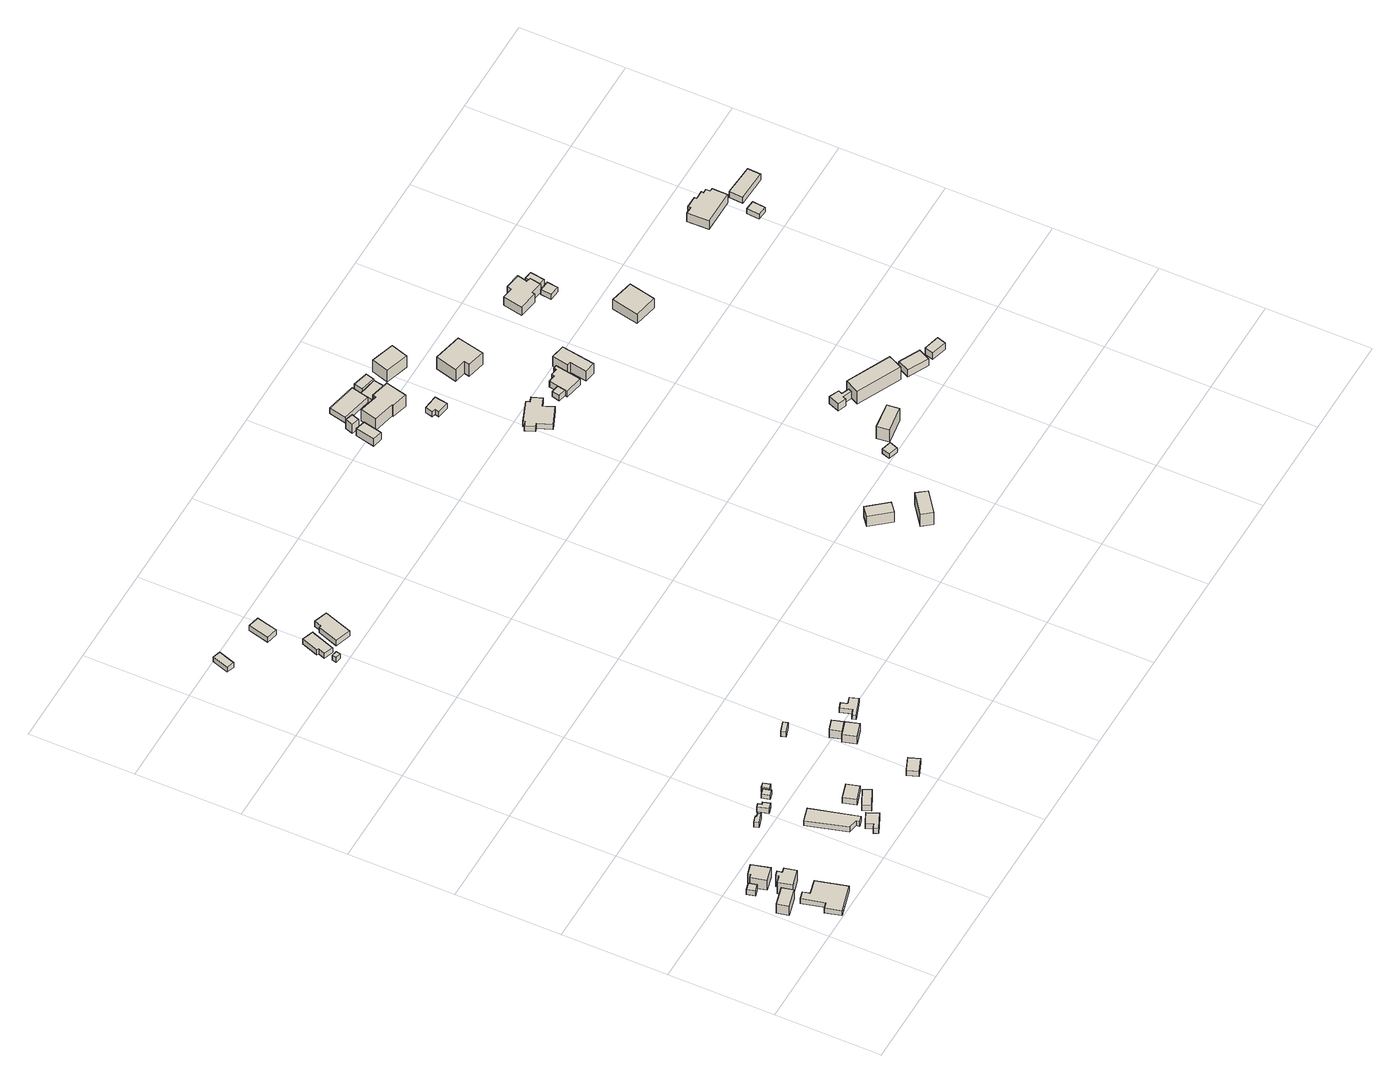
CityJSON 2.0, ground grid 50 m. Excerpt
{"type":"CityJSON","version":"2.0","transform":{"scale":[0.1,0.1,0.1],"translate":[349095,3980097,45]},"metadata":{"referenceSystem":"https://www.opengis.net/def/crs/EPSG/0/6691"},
"CityObjects":{
"building1":{"type":"Building","attributes":{"measuredHeight":7.6},"geometry":[{"type":"Solid","lod":"1","boundaries":[[[[0,1,2,3]],[[2,4,5,3]],[[1,6,4,2]],[[0,7,6,1]],[[3,5,7,0]],[[4,6,7,5]]]]}]},
"building2":{"type":"Building","attributes":{"measuredHeight":3},"geometry":[{"type":"Solid","lod":"1","boundaries":[[[[8,9,10,11]],[[10,12,13,11]],[[9,14,12,10]],[[8,15,14,9]],[[11,13,15,8]],[[12,14,15,13]]]]}]},
"building3":{"type":"Building","attributes":{"measuredHeight":3},"geometry":[{"type":"Solid","lod":"1","boundaries":[[[[16,17,18,19,20,21,22,23]],[[22,24,25,23]],[[21,26,24,22]],[[20,27,26,21]],[[19,28,27,20]],[[18,29,28,19]],[[17,30,29,18]],[[16,31,30,17]],[[23,25,31,16]],[[24,26,27,28,29,30,31,25]]]]}]},
"building4":{"type":"Building","attributes":{"measuredHeight":7.7},"geometry":[{"type":"Solid","lod":"1","boundaries":[[[[32,33,34,35,36,37,38,39]],[[38,40,41,39]],[[37,42,40,38]],[[36,43,42,37]],[[35,44,43,36]],[[34,45,44,35]],[[33,46,45,34]],[[32,47,46,33]],[[39,41,47,32]],[[40,42,43,44,45,46,47,41]]]]}]},
"building5":{"type":"Building","attributes":{"measuredHeight":7.9},"geometry":[{"type":"Solid","lod":"1","boundaries":[[[[48,49,50,51,52,53]],[[52,54,55,53]],[[51,56,54,52]],[[50,57,56,51]],[[49,58,57,50]],[[48,59,58,49]],[[53,55,59,48]],[[54,56,57,58,59,55]]]]}]},
"building6":{"type":"Building","attributes":{"measuredHeight":3},"geometry":[{"type":"Solid","lod":"1","boundaries":[[[[60,61,62,63,64,65]],[[64,66,67,65]],[[63,68,66,64]],[[62,69,68,63]],[[61,70,69,62]],[[60,71,70,61]],[[65,67,71,60]],[[66,68,69,70,71,67]]]]}]},
"building7":{"type":"Building","attributes":{"measuredHeight":3},"geometry":[{"type":"Solid","lod":"1","boundaries":[[[[72,73,74,75,76,77]],[[76,78,79,77]],[[75,80,78,76]],[[74,81,80,75]],[[73,82,81,74]],[[72,83,82,73]],[[77,79,83,72]],[[78,80,81,82,83,79]]]]}]},
"building8":{"type":"Building","attributes":{"measuredHeight":3},"geometry":[{"type":"Solid","lod":"1","boundaries":[[[[84,85,86,87,88,89]],[[88,90,91,89]],[[87,92,90,88]],[[86,93,92,87]],[[85,94,93,86]],[[84,95,94,85]],[[89,91,95,84]],[[90,92,93,94,95,91]]]]}]},
"building9":{"type":"Building","attributes":{"measuredHeight":3},"geometry":[{"type":"Solid","lod":"1","boundaries":[[[[96,97,98,99,100,101]],[[100,102,103,101]],[[99,104,102,100]],[[98,105,104,99]],[[97,106,105,98]],[[96,107,106,97]],[[101,103,107,96]],[[102,104,105,106,107,103]]]]}]},
"building10":{"type":"Building","attributes":{"measuredHeight":2.6},"geometry":[{"type":"Solid","lod":"1","boundaries":[[[[108,109,110,111]],[[110,112,113,111]],[[109,114,112,110]],[[108,115,114,109]],[[111,113,115,108]],[[112,114,115,113]]]]}]},
"building11":{"type":"Building","attributes":{"measuredHeight":3},"geometry":[{"type":"Solid","lod":"1","boundaries":[[[[116,117,118,119]],[[118,120,121,119]],[[117,122,120,118]],[[116,123,122,117]],[[119,121,123,116]],[[120,122,123,121]]]]}]},
"building12":{"type":"Building","attributes":{"measuredHeight":3.2},"geometry":[{"type":"Solid","lod":"1","boundaries":[[[[124,125,126,127]],[[126,128,129,127]],[[125,130,128,126]],[[124,131,130,125]],[[127,129,131,124]],[[128,130,131,129]]]]}]},
"building13":{"type":"Building","attributes":{"measuredHeight":3.4},"geometry":[{"type":"Solid","lod":"1","boundaries":[[[[132,133,134,135]],[[134,136,137,135]],[[133,138,136,134]],[[132,139,138,133]],[[135,137,139,132]],[[136,138,139,137]]]]}]},
"building14":{"type":"Building","attributes":{"measuredHeight":3},"geometry":[{"type":"Solid","lod":"1","boundaries":[[[[140,141,142,143]],[[142,144,145,143]],[[141,146,144,142]],[[140,147,146,141]],[[143,145,147,140]],[[144,146,147,145]]]]}]},
"building15":{"type":"Building","attributes":{"measuredHeight":3},"geometry":[{"type":"Solid","lod":"1","boundaries":[[[[148,149,150,151]],[[150,152,153,151]],[[149,154,152,150]],[[148,155,154,149]],[[151,153,155,148]],[[152,154,155,153]]]]}]},
"building16":{"type":"Building","attributes":{"measuredHeight":3},"geometry":[{"type":"Solid","lod":"1","boundaries":[[[[156,157,158,159]],[[158,160,161,159]],[[157,162,160,158]],[[156,163,162,157]],[[159,161,163,156]],[[160,162,163,161]]]]}]},
"building17":{"type":"Building","attributes":{"measuredHeight":5.3},"geometry":[{"type":"Solid","lod":"1","boundaries":[[[[164,165,166,167]],[[166,168,169,167]],[[165,170,168,166]],[[164,171,170,165]],[[167,169,171,164]],[[168,170,171,169]]]]}]},
"building18":{"type":"Building","attributes":{"measuredHeight":5.1},"geometry":[{"type":"Solid","lod":"1","boundaries":[[[[172,173,174,175]],[[174,176,177,175]],[[173,178,176,174]],[[172,179,178,173]],[[175,177,179,172]],[[176,178,179,177]]]]}]},
"building19":{"type":"Building","attributes":{"measuredHeight":3},"geometry":[{"type":"Solid","lod":"1","boundaries":[[[[180,181,182,183]],[[182,184,185,183]],[[181,186,184,182]],[[180,187,186,181]],[[183,185,187,180]],[[184,186,187,185]]]]}]},
"building20":{"type":"Building","attributes":{"measuredHeight":3},"geometry":[{"type":"Solid","lod":"1","boundaries":[[[[188,189,190,191,192,193]],[[192,194,195,193]],[[191,196,194,192]],[[190,197,196,191]],[[189,198,197,190]],[[188,199,198,189]],[[193,195,199,188]],[[194,196,197,198,199,195]]]]}]},
"building21":{"type":"Building","attributes":{"measuredHeight":3},"geometry":[{"type":"Solid","lod":"1","boundaries":[[[[200,201,202,203]],[[202,204,205,203]],[[201,206,204,202]],[[200,207,206,201]],[[203,205,207,200]],[[204,206,207,205]]]]}]},
"building22":{"type":"Building","attributes":{"measuredHeight":2.7},"geometry":[{"type":"Solid","lod":"1","boundaries":[[[[208,209,210,211,212,213,214,215]],[[214,216,217,215]],[[213,218,216,214]],[[212,219,218,213]],[[211,220,219,212]],[[210,221,220,211]],[[209,222,221,210]],[[208,223,222,209]],[[215,217,223,208]],[[216,218,219,220,221,222,223,217]]]]}]},
"building23":{"type":"Building","attributes":{"measuredHeight":3.6},"geometry":[{"type":"Solid","lod":"1","boundaries":[[[[224,225,226,227,228,229]],[[228,230,231,229]],[[227,232,230,228]],[[226,233,232,227]],[[225,234,233,226]],[[224,235,234,225]],[[229,231,235,224]],[[230,232,233,234,235,231]]]]}]},
"building24":{"type":"Building","attributes":{"measuredHeight":9.3},"geometry":[{"type":"Solid","lod":"1","boundaries":[[[[236,237,238,239]],[[238,240,241,239]],[[237,242,240,238]],[[236,243,242,237]],[[239,241,243,236]],[[240,242,243,241]]]]}]},
"building25":{"type":"Building","attributes":{"measuredHeight":5.8},"geometry":[{"type":"Solid","lod":"1","boundaries":[[[[244,245,246,247]],[[246,248,249,247]],[[245,250,248,246]],[[244,251,250,245]],[[247,249,251,244]],[[248,250,251,249]]]]}]},
"building26":{"type":"Building","attributes":{"measuredHeight":7.4},"geometry":[{"type":"Solid","lod":"1","boundaries":[[[[252,253,254,255]],[[254,256,257,255]],[[253,258,256,254]],[[252,259,258,253]],[[255,257,259,252]],[[256,258,259,257]]]]}]},
"building27":{"type":"Building","attributes":{"measuredHeight":5.5},"geometry":[{"type":"Solid","lod":"1","boundaries":[[[[260,261,262,263]],[[262,264,265,263]],[[261,266,264,262]],[[260,267,266,261]],[[263,265,267,260]],[[264,266,267,265]]]]}]},
"building28":{"type":"Building","attributes":{"measuredHeight":3.4},"geometry":[{"type":"Solid","lod":"1","boundaries":[[[[268,269,270,271]],[[270,272,273,271]],[[269,274,272,270]],[[268,275,274,269]],[[271,273,275,268]],[[272,274,275,273]]]]}]},
"building29":{"type":"Building","attributes":{"measuredHeight":8.4},"geometry":[{"type":"Solid","lod":"1","boundaries":[[[[276,277,278,279,280,281,282,283]],[[282,284,285,283]],[[281,286,284,282]],[[280,287,286,281]],[[279,288,287,280]],[[278,289,288,279]],[[277,290,289,278]],[[276,291,290,277]],[[283,285,291,276]],[[284,286,287,288,289,290,291,285]]]]}]},
"building30":{"type":"Building","attributes":{"measuredHeight":3},"geometry":[{"type":"Solid","lod":"1","boundaries":[[[[292,293,294,295,296,297]],[[296,298,299,297]],[[295,300,298,296]],[[294,301,300,295]],[[293,302,301,294]],[[292,303,302,293]],[[297,299,303,292]],[[298,300,301,302,303,299]]]]}]},
"building31":{"type":"Building","attributes":{"measuredHeight":3},"geometry":[{"type":"Solid","lod":"1","boundaries":[[[[304,305,306,307]],[[306,308,309,307]],[[305,310,308,306]],[[304,311,310,305]],[[307,309,311,304]],[[308,310,311,309]]]]}]},
"building32":{"type":"Building","attributes":{"measuredHeight":3},"geometry":[{"type":"Solid","lod":"1","boundaries":[[[[312,313,314,315,316,317,318,319,320,321,322,323]],[[322,324,325,323]],[[321,326,324,322]],[[320,327,326,321]],[[319,328,327,320]],[[318,329,328,319]],[[317,330,329,318]],[[316,331,330,317]],[[315,332,331,316]],[[314,333,332,315]],[[313,334,333,314]],[[312,335,334,313]],[[323,325,335,312]],[[324,326,327,328,329,330,331,332,333,334,335,325]]]]}]},
"building33":{"type":"Building","attributes":{"measuredHeight":3.2},"geometry":[{"type":"Solid","lod":"1","boundaries":[[[[336,337,338,339]],[[338,340,341,339]],[[337,342,340,338]],[[336,343,342,337]],[[339,341,343,336]],[[340,342,343,341]]]]}]},
"building34":{"type":"Building","attributes":{"measuredHeight":2.8},"geometry":[{"type":"Solid","lod":"1","boundaries":[[[[344,345,346,347]],[[346,348,349,347]],[[345,350,348,346]],[[344,351,350,345]],[[347,349,351,344]],[[348,350,351,349]]]]}]},
"building35":{"type":"Building","attributes":{"measuredHeight":3.2},"geometry":[{"type":"Solid","lod":"1","boundaries":[[[[352,353,354,355]],[[354,356,357,355]],[[353,358,356,354]],[[352,359,358,353]],[[355,357,359,352]],[[356,358,359,357]]]]}]},
"building36":{"type":"Building","attributes":{"measuredHeight":8},"geometry":[{"type":"Solid","lod":"1","boundaries":[[[[360,361,362,363]],[[362,364,365,363]],[[361,366,364,362]],[[360,367,366,361]],[[363,365,367,360]],[[364,366,367,365]]]]}]},
"building37":{"type":"Building","attributes":{"measuredHeight":3.9},"geometry":[{"type":"Solid","lod":"1","boundaries":[[[[368,369,370,371,372,373,374,375,376,377]],[[376,378,379,377]],[[375,380,378,376]],[[374,381,380,375]],[[373,382,381,374]],[[372,383,382,373]],[[371,384,383,372]],[[370,385,384,371]],[[369,386,385,370]],[[368,387,386,369]],[[377,379,387,368]],[[378,380,381,382,383,384,385,386,387,379]]]]}]},
"building38":{"type":"Building","attributes":{"measuredHeight":8},"geometry":[{"type":"Solid","lod":"1","boundaries":[[[[388,389,390,391,392,393]],[[392,394,395,393]],[[391,396,394,392]],[[390,397,396,391]],[[389,398,397,390]],[[388,399,398,389]],[[393,395,399,388]],[[394,396,397,398,399,395]]]]}]},
"building39":{"type":"Building","attributes":{"measuredHeight":9.3},"geometry":[{"type":"Solid","lod":"1","boundaries":[[[[400,401,402,403]],[[402,404,405,403]],[[401,406,404,402]],[[400,407,406,401]],[[403,405,407,400]],[[404,406,407,405]]]]}]},
"building40":{"type":"Building","attributes":{"measuredHeight":8},"geometry":[{"type":"Solid","lod":"1","boundaries":[[[[408,409,410,411,412,413]],[[412,414,415,413]],[[411,416,414,412]],[[410,417,416,411]],[[409,418,417,410]],[[408,419,418,409]],[[413,415,419,408]],[[414,416,417,418,419,415]]]]}]},
"building41":{"type":"Building","attributes":{"measuredHeight":5.7},"geometry":[{"type":"Solid","lod":"1","boundaries":[[[[420,421,422,423,424,425,426,427]],[[426,428,429,427]],[[425,430,428,426]],[[424,431,430,425]],[[423,432,431,424]],[[422,433,432,423]],[[421,434,433,422]],[[420,435,434,421]],[[427,429,435,420]],[[428,430,431,432,433,434,435,429]]]]}]},
"building42":{"type":"Building","attributes":{"measuredHeight":9.3},"geometry":[{"type":"Solid","lod":"1","boundaries":[[[[436,437,438,439]],[[438,440,441,439]],[[437,442,440,438]],[[436,443,442,437]],[[439,441,443,436]],[[440,442,443,441]]]]}]},
"building43":{"type":"Building","attributes":{"measuredHeight":5.1},"geometry":[{"type":"Solid","lod":"1","boundaries":[[[[444,445,446,447]],[[446,448,449,447]],[[445,450,448,446]],[[444,451,450,445]],[[447,449,451,444]],[[448,450,451,449]]]]}]},
"building44":{"type":"Building","attributes":{"measuredHeight":7.4},"geometry":[{"type":"Solid","lod":"1","boundaries":[[[[452,453,454,455,456,457,458,459,460,461]],[[460,462,463,461]],[[459,464,462,460]],[[458,465,464,459]],[[457,466,465,458]],[[456,467,466,457]],[[455,468,467,456]],[[454,469,468,455]],[[453,470,469,454]],[[452,471,470,453]],[[461,463,471,452]],[[462,464,465,466,467,468,469,470,471,463]]]]}]},
"building45":{"type":"Building","attributes":{"measuredHeight":7.1},"geometry":[{"type":"Solid","lod":"1","boundaries":[[[[472,473,474,475]],[[474,476,477,475]],[[473,478,476,474]],[[472,479,478,473]],[[475,477,479,472]],[[476,478,479,477]]]]}]},
"building46":{"type":"Building","attributes":{"measuredHeight":5},"geometry":[{"type":"Solid","lod":"1","boundaries":[[[[480,481,482,483]],[[482,484,485,483]],[[481,486,484,482]],[[480,487,486,481]],[[483,485,487,480]],[[484,486,487,485]]]]}]},
"building47":{"type":"Building","attributes":{"measuredHeight":3},"geometry":[{"type":"Solid","lod":"1","boundaries":[[[[488,489,490,491]],[[490,492,493,491]],[[489,494,492,490]],[[488,495,494,489]],[[491,493,495,488]],[[492,494,495,493]]]]}]},
"building48":{"type":"Building","attributes":{"measuredHeight":3.5},"geometry":[{"type":"Solid","lod":"1","boundaries":[[[[496,497,498,499]],[[498,500,501,499]],[[497,502,500,498]],[[496,503,502,497]],[[499,501,503,496]],[[500,502,503,501]]]]}]},
"building49":{"type":"Building","attributes":{"measuredHeight":7.1},"geometry":[{"type":"Solid","lod":"1","boundaries":[[[[504,505,506,507,508,509,510,511,512,513,514,515]],[[514,516,517,515]],[[513,518,516,514]],[[512,519,518,513]],[[511,520,519,512]],[[510,521,520,511]],[[509,522,521,510]],[[508,523,522,509]],[[507,524,523,508]],[[506,525,524,507]],[[505,526,525,506]],[[504,527,526,505]],[[515,517,527,504]],[[516,518,519,520,521,522,523,524,525,526,527,517]]]]}]},
"building50":{"type":"Building","attributes":{"measuredHeight":3},"geometry":[{"type":"Solid","lod":"1","boundaries":[[[[528,529,530,531]],[[530,532,533,531]],[[529,534,532,530]],[[528,535,534,529]],[[531,533,535,528]],[[532,534,535,533]]]]}]},
"building51":{"type":"Building","attributes":{"measuredHeight":4.2},"geometry":[{"type":"Solid","lod":"1","boundaries":[[[[536,537,538,539]],[[538,540,541,539]],[[537,542,540,538]],[[536,543,542,537]],[[539,541,543,536]],[[540,542,543,541]]]]}]}
},
"vertices":[
[115,221,18],[22,197,18],[8,252,18],[101,276,18],[8,252,74],[101,276,74],[22,197,74],[115,221,74],
[80,419,21],[90,382,21],[54,372,21],[44,410,21],[54,372,51],[44,410,51],[90,382,51],[80,419,51],
[221,183,17],[260,38,17],[121,1,17],[102,74,17],[131,82,17],[103,188,17],[142,198,17],[151,165,17],[142,198,47],[151,165,47],[103,188,47],[131,82,47],[102,74,47],[121,1,47],[260,38,47],[221,183,47],
[110,300,18],[145,309,18],[141,323,18],[167,330,18],[173,307,18],[195,313,18],[210,256,18],[127,234,18],[210,256,85],[127,234,85],[195,313,85],[173,307,85],[167,330,85],[141,323,85],[145,309,85],[110,300,85],
[155,448,19],[178,363,19],[106,344,19],[87,417,19],[106,422,19],[103,434,19],[106,422,79],[103,434,79],[87,417,79],[106,344,79],[178,363,79],[155,448,79],
[434,569,17],[436,562,17],[454,568,17],[459,553,17],[410,536,17],[402,559,17],[410,536,47],[402,559,47],[459,553,47],[454,568,47],[436,562,47],[434,569,47],
[576,398,14],[638,175,14],[608,166,14],[605,183,14],[561,191,14],[505,378,14],[561,191,44],[505,378,44],[605,183,44],[608,166,44],[638,175,44],[576,398,44],
[660,166,20],[684,112,20],[604,76,20],[594,97,20],[617,107,20],[602,139,20],[617,107,50],[602,139,50],[594,97,50],[604,76,50],[684,112,50],[660,166,50],
[505,593,15],[510,575,15],[521,579,15],[531,546,15],[500,537,15],[486,587,15],[500,537,45],[486,587,45],[531,546,45],[521,579,45],[510,575,45],[505,593,45],
[592,614,15],[602,576,15],[573,568,15],[563,606,15],[573,568,41],[563,606,41],[602,576,41],[592,614,41],
[618,628,15],[628,594,15],[604,587,15],[594,621,15],[604,587,45],[594,621,45],[628,594,45],[618,628,45],
[770,238,19],[788,200,19],[705,161,19],[687,199,19],[705,161,51],[687,199,51],[788,200,51],[770,238,51],
[769,315,15],[786,256,15],[710,232,15],[692,293,15],[710,232,48],[692,293,48],[786,256,48],[769,315,48],
[1017,152,20],[1038,102,20],[969,73,20],[948,124,20],[969,73,50],[948,124,50],[1038,102,50],[1017,152,50],
[224,2971,43],[197,2892,43],[161,2905,43],[188,2983,43],[161,2905,73],[188,2983,73],[197,2892,73],[224,2971,73],
[967,712,12],[975,689,12],[923,672,12],[915,695,12],[923,672,42],[915,695,42],[975,689,42],[967,712,42],
[1075,476,10],[1095,414,10],[1023,392,10],[1004,454,10],[1023,392,56],[1004,454,56],[1095,414,56],[1075,476,56],
[1020,460,10],[1003,513,10],[1057,530,10],[1073,477,10],[1057,530,57],[1073,477,57],[1003,513,57],[1020,460,57],
[449,2540,43],[445,2519,43],[418,2524,43],[422,2545,43],[418,2524,73],[422,2545,73],[445,2519,73],[449,2540,73],
[501,2678,43],[460,2563,43],[416,2579,43],[428,2612,43],[419,2616,43],[448,2697,43],[419,2616,73],[448,2697,73],[428,2612,73],[416,2579,73],[460,2563,73],[501,2678,73],
[468,2917,43],[444,2818,43],[389,2831,43],[414,2931,43],[389,2831,73],[414,2931,73],[444,2818,73],[468,2917,73],
[1222,531,9],[1237,490,9],[1145,457,9],[1139,475,9],[1168,486,9],[1149,539,9],[1179,550,9],[1189,520,9],[1179,550,36],[1189,520,36],[1149,539,36],[1168,486,36],[1139,475,36],[1145,457,36],[1237,490,36],[1222,531,36],
[507,2570,37],[541,2668,37],[552,2665,37],[564,2700,37],[628,2678,37],[581,2544,37],[628,2678,69],[581,2544,69],[564,2700,69],[552,2665,69],[541,2668,69],[507,2570,69],
[2137,915,13],[2181,952,13],[2256,862,13],[2212,825,13],[2256,862,76],[2212,825,76],[2181,952,76],[2137,915,76],
[1602,3036,42],[1649,3023,42],[1630,2934,42],[1582,2943,42],[1630,2934,86],[1582,2943,86],[1649,3023,86],[1602,3036,86],
[2338,795,13],[2374,749,13],[2276,672,13],[2240,718,13],[2276,672,87],[2240,718,87],[2374,749,87],[2338,795,87],
[1654,3081,44],[1641,3044,44],[1605,3056,44],[1617,3093,44],[1605,3056,99],[1617,3093,99],[1641,3044,99],[1654,3081,99],
[1806,3158,47],[1787,3076,47],[1642,3109,47],[1660,3189,47],[1642,3109,80],[1660,3189,80],[1787,3076,80],[1806,3158,80],
[1777,3033,44],[1781,3049,44],[1868,3028,44],[1843,2927,44],[1767,2946,44],[1768,2951,44],[1665,2976,44],[1685,3056,44],[1665,2976,113],[1685,3056,113],[1768,2951,113],[1767,2946,113],[1843,2927,113],[1868,3028,113],[1781,3049,113],[1777,3033,113],
[1924,2831,40],[1915,2769,40],[1856,2779,40],[1861,2799,40],[1844,2803,40],[1852,2839,40],[1844,2803,70],[1852,2839,70],[1861,2799,70],[1856,2779,70],[1915,2769,70],[1924,2831,70],
[1887,3098,47],[1876,3040,47],[1787,3057,47],[1797,3114,47],[1787,3057,77],[1797,3114,77],[1876,3040,77],[1887,3098,77],
[2084,2488,29],[2091,2470,29],[2115,2480,29],[2134,2432,29],[2092,2415,29],[2113,2364,29],[2018,2326,29],[1992,2391,29],[1975,2385,29],[1957,2429,29],[1980,2438,29],[1977,2446,29],[1980,2438,59],[1977,2446,59],[1957,2429,59],[1975,2385,59],[1992,2391,59],[2018,2326,59],[2113,2364,59],[2092,2415,59],[2134,2432,59],[2115,2480,59],[2091,2470,59],[2084,2488,59],
[1903,3142,47],[1892,3101,47],[1820,3120,47],[1830,3161,47],[1820,3120,78],[1830,3161,78],[1892,3101,78],[1903,3142,78],
[2585,1035,11],[2571,996,11],[2525,1010,11],[2538,1048,11],[2525,1010,39],[2538,1048,39],[2571,996,39],[2585,1035,39],
[2218,2406,31],[2212,2368,31],[2173,2376,31],[2182,2413,31],[2173,2376,63],[2182,2413,63],[2212,2368,63],[2218,2406,63],
[2065,3104,46],[2040,3024,46],[1929,3058,46],[1953,3139,46],[1929,3058,117],[1953,3139,117],[2040,3024,117],[2065,3104,117],
[2296,2340,29],[2209,2356,29],[2212,2368,29],[2218,2406,29],[2226,2449,29],[2261,2444,29],[2264,2459,29],[2297,2454,29],[2300,2466,29],[2317,2464,29],[2300,2466,65],[2317,2464,65],[2297,2454,65],[2264,2459,65],[2261,2444,65],[2226,2449,65],[2218,2406,65],[2212,2368,65],[2209,2356,65],[2296,2340,65],
[2117,2769,42],[2123,2795,42],[2065,2807,42],[2093,2910,42],[2231,2879,42],[2202,2749,42],[2231,2879,114],[2202,2749,114],[2093,2910,114],[2065,2807,114],[2123,2795,114],[2117,2769,114],
[2740,1069,8],[2612,1050,8],[2603,1110,8],[2733,1128,8],[2603,1110,82],[2733,1128,82],[2612,1050,82],[2740,1069,82],
[2339,2409,30],[2321,2412,30],[2337,2491,30],[2404,2478,30],[2378,2319,30],[2325,2328,30],[2378,2319,90],[2325,2328,90],[2404,2478,90],[2337,2491,90],[2321,2412,90],[2339,2409,90],
[2689,1374,11],[2736,1354,11],[2729,1335,11],[2764,1321,11],[2757,1305,11],[2714,1322,11],[2708,1306,11],[2668,1322,11],[2708,1306,54],[2668,1322,54],[2714,1322,54],[2757,1305,54],[2764,1321,54],[2729,1335,54],[2736,1354,54],[2689,1374,54],
[2778,1338,5],[2983,1240,5],[2951,1172,5],[2746,1271,5],[2951,1172,82],[2746,1271,82],[2983,1240,82],[2778,1338,82],
[3002,1208,8],[3100,1159,8],[3072,1104,8],[2975,1153,8],[3072,1104,49],[2975,1153,49],[3100,1159,49],[3002,1208,49],
[2676,2827,41],[2665,2780,41],[2686,2775,41],[2676,2721,41],[2619,2730,41],[2615,2716,41],[2523,2732,41],[2542,2826,41],[2593,2817,41],[2600,2839,41],[2593,2817,93],[2600,2839,93],[2542,2826,93],[2523,2732,93],[2615,2716,93],[2619,2730,93],[2676,2721,93],[2686,2775,93],[2665,2780,93],[2676,2827,93],
[2845,2387,39],[2817,2259,39],[2704,2283,39],[2732,2412,39],[2704,2283,96],[2732,2412,96],[2817,2259,96],[2845,2387,96],
[3119,1145,11],[3195,1125,11],[3183,1083,11],[3108,1103,11],[3183,1083,51],[3108,1103,51],[3195,1125,51],[3119,1145,51],
[2718,2710,40],[2712,2658,40],[2662,2664,40],[2668,2715,40],[2662,2664,70],[2668,2715,70],[2712,2658,70],[2718,2710,70],
[2731,2796,40],[2721,2727,40],[2684,2733,40],[2694,2801,40],[2684,2733,75],[2694,2801,75],[2721,2727,75],[2731,2796,75],
[3406,2373,42],[3405,2362,42],[3449,2362,42],[3448,2351,42],[3468,2352,42],[3469,2331,42],[3484,2330,42],[3484,2257,42],[3315,2258,42],[3312,2360,42],[3349,2360,42],[3347,2373,42],[3349,2360,94],[3347,2373,94],[3312,2360,94],[3315,2258,94],[3484,2257,94],[3484,2330,94],[3469,2331,94],[3468,2352,94],[3448,2351,94],[3449,2362,94],[3405,2362,94],[3406,2373,94],
[3519,2157,35],[3514,2097,35],[3467,2101,35],[3472,2161,35],[3467,2101,65],[3472,2161,65],[3514,2097,65],[3519,2157,65],
[3664,2194,39],[3513,2201,39],[3517,2267,39],[3667,2257,39],[3517,2267,76],[3667,2257,76],[3513,2201,76],[3664,2194,76]
]}
